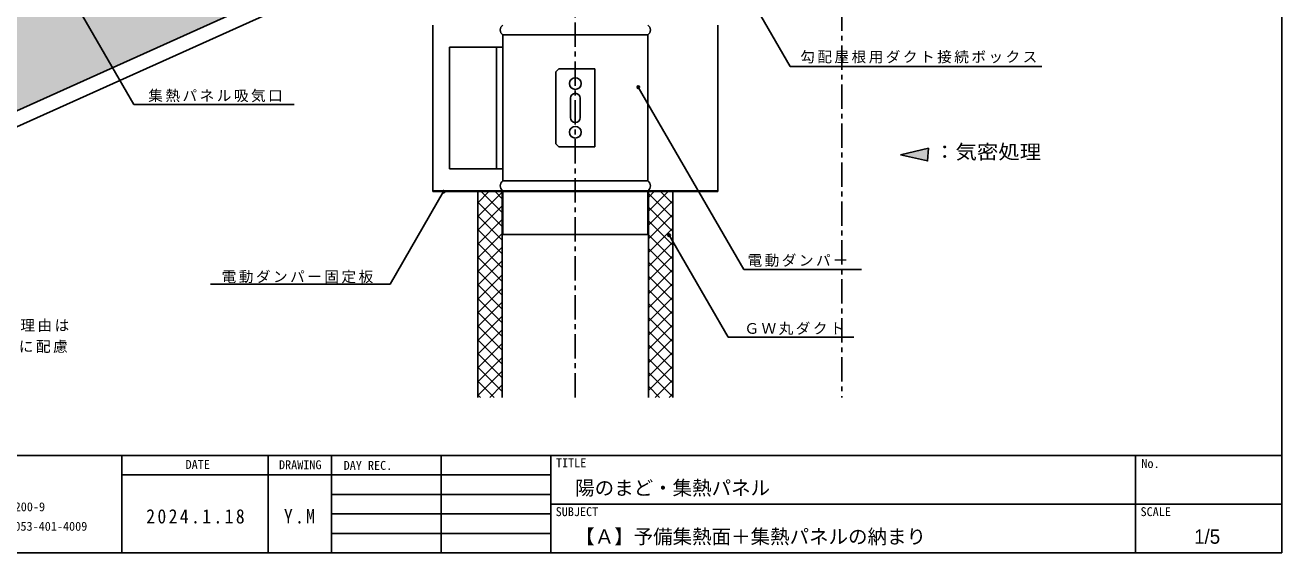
# Model space of a CAD drawing. Units: millimetres, scale not verified. Extents: x -1104 to 916, y -637 to 768.
# Drawn here: x -373 to 916, y -637 to -95 of the extents above; entities that cross this region are included whole.
import ezdxf
from ezdxf.enums import TextEntityAlignment as Align

# ---------------------------------------------------------------- set-up
doc = ezdxf.new("R2010")
doc.units = ezdxf.units.MM
doc.header["$LTSCALE"] = 5
doc.header["$PDMODE"] = 32
doc.header["$PDSIZE"] = 2.5
doc.linetypes.add('CHAIN1', pattern=[8, 5, -1, 1, -1])
for name, color, linetype in [('0-0', 7, 'Continuous'), ('0-1', 7, 'Continuous'), ('F-0', 2, 'Continuous')]:
    doc.layers.add(name, color=color, linetype=linetype)
doc.styles.add('ＭＳ ゴシック', font='')
doc.styles.add('ＭＳ Ｐゴシック', font='')
doc.styles.get('ＭＳ ゴシック').set_extended_font_data('MS Gothic')
doc.styles.get('ＭＳ Ｐゴシック').set_extended_font_data('MS PGothic')

msp = doc.modelspace()

# ---------------------------------------------------------------- linework, layer by layer
at = {"layer": '0-0', "linetype": 'CHAIN1'}
for p, q in [((464.647, 564.211), (464.647, -477.033)), ((191.347, -477.033), (191.347, 221.45))]:
    msp.add_line(p, q, dxfattribs=at)
at = {"layer": '0-0'}
for p, q in [((337.497, -8.78), (411.722, -137.341)), ((45.197, -94.823), (45.197, -265.823)), ((337.497, -265.823), (337.497, -94.823)), ((116.847, -104.823), (265.847, -104.823)), ((116.847, -254.823), (116.847, -104.823)), ((116.847, -104.823), (265.847, -104.823)), ((116.847, -254.823), (116.847, -104.823)), ((265.847, -254.823), (265.847, -104.823)), ((265.847, -254.823), (265.847, -104.823)), ((116.847, -117.323), (62.347, -117.323)), ((110.347, -242.323), (110.347, -117.323)), ((174.347, -139.823), (171.347, -142.823)), ((174.347, -139.823), (211.347, -139.823)), ((211.347, -219.823), (211.347, -139.823)), ((411.722, -137.341), (670.005, -137.341)), ((171.347, -216.823), (171.347, -142.823)), ((255.958, -158.52), (364.072, -345.778)), ((186.347, -169.823), (186.347, -189.823)), ((196.347, -169.823), (196.347, -189.823)), ((171.347, -216.823), (174.347, -219.823)), ((174.347, -219.823), (211.347, -219.823)), ((116.847, -254.823), (265.847, -254.823)), ((116.847, -254.823), (265.847, -254.823)), ((56.255, -265.823), (1.338, -360.942)), ((45.197, -264.823), (265.847, -264.823)), ((45.197, -265.823), (337.497, -265.823)), ((91.347, -477.033), (91.347, -265.823)), ((91.347, -277.16), (102.683, -265.823)), ((91.347, -291.302), (116.347, -266.302)), ((94.85, -265.823), (116.347, -287.32)), ((108.992, -265.823), (116.347, -273.178)), ((116.347, -477.033), (116.347, -265.823)), ((116.847, -309.823), (116.847, -264.823)), ((116.847, -309.823), (116.847, -264.823)), ((116.847, -264.823), (337.497, -264.823)), ((265.847, -309.823), (265.847, -264.823)), ((265.847, -309.823), (265.847, -264.823)), ((266.347, -477.033), (266.347, -265.823)), ((266.347, -286.007), (286.531, -265.823)), ((266.347, -271.865), (272.389, -265.823)), ((266.347, -267.614), (291.347, -292.614)), ((278.698, -265.823), (291.347, -278.472)), ((291.347, -477.033), (291.347, -265.823)), ((91.347, -276.462), (116.347, -301.462)), ((91.347, -305.444), (116.347, -280.444)), ((266.347, -300.15), (291.347, -275.15)), ((266.347, -281.756), (291.347, -306.756)), ((91.347, -290.604), (116.347, -315.604)), ((91.347, -319.586), (116.347, -294.586)), ((266.347, -314.292), (291.347, -289.292)), ((266.347, -295.898), (291.347, -320.898)), ((91.347, -304.746), (116.347, -329.746)), ((91.347, -333.728), (116.347, -308.728)), ((266.347, -328.434), (291.347, -303.434)), ((91.347, -318.888), (116.347, -343.888)), ((116.847, -309.823), (265.847, -309.823)), ((116.847, -309.823), (265.847, -309.823)), ((266.347, -310.041), (291.347, -335.041)), ((266.347, -342.576), (291.347, -317.576)), ((287.629, -310.551), (348.031, -415.17)), ((91.347, -347.87), (116.347, -322.87)), ((91.347, -333.031), (116.347, -358.031)), ((266.347, -324.183), (291.347, -349.183)), ((266.347, -356.718), (291.347, -331.718)), ((91.347, -362.012), (116.347, -337.012)), ((91.347, -347.173), (116.347, -372.173)), ((266.347, -338.325), (291.347, -363.325)), ((266.347, -370.86), (291.347, -345.86)), ((364.072, -345.778), (485.045, -345.778)), ((1.338, -360.942), (-182.791, -360.942)), ((91.347, -376.155), (116.347, -351.155)), ((266.347, -352.467), (291.347, -377.467)), ((266.347, -385.002), (291.347, -360.002)), ((91.347, -361.315), (116.347, -386.315)), ((91.347, -390.297), (116.347, -365.297)), ((266.347, -366.609), (291.347, -391.609)), ((91.347, -375.457), (116.347, -400.457)), ((91.347, -404.439), (116.347, -379.439)), ((266.347, -399.145), (291.347, -374.145)), ((266.347, -380.751), (291.347, -405.751)), ((91.347, -389.599), (116.347, -414.599)), ((91.347, -418.581), (116.347, -393.581)), ((266.347, -413.287), (291.347, -388.287)), ((266.347, -394.893), (291.347, -419.893)), ((91.347, -403.741), (116.347, -428.741)), ((91.347, -432.723), (116.347, -407.723)), ((266.347, -427.429), (291.347, -402.429)), ((266.347, -409.036), (291.347, -434.036)), ((91.347, -417.883), (116.347, -442.883)), ((91.347, -446.865), (116.347, -421.865)), ((266.347, -441.571), (291.347, -416.571)), ((266.347, -423.178), (291.347, -448.178)), ((348.031, -415.17), (477.094, -415.17)), ((91.347, -432.025), (116.347, -457.025)), ((91.347, -461.007), (116.347, -436.007)), ((266.347, -455.713), (291.347, -430.713)), ((266.347, -437.32), (291.347, -462.32)), ((91.347, -446.168), (116.347, -471.168)), ((91.347, -475.15), (116.347, -450.15)), ((266.347, -469.855), (291.347, -444.855)), ((91.347, -460.31), (108.07, -477.033)), ((266.347, -451.462), (291.347, -476.462)), ((273.311, -477.033), (291.347, -458.997)), ((91.347, -474.452), (93.927, -477.033)), ((103.606, -477.033), (116.347, -464.292)), ((266.347, -465.604), (277.775, -477.033)), ((287.454, -477.033), (291.347, -473.139))]:
    msp.add_line(p, q, dxfattribs=at)
for points in [[(-369.255, 10.33), (-261.507, -176.295), (-97.04, -176.295)], [(116.847, -242.323), (62.347, -242.323), (62.347, -117.323)]]:
    msp.add_lwpolyline(points, dxfattribs=at)
for centre in [(191.347, -154.823), (191.347, -204.823)]:
    msp.add_circle(centre, 6, dxfattribs=at)
for centre, radius, start, end in [((120.597, -99.823), 6.25, 126.8699, 233.1301), ((120.597, -99.823), 6.25, 126.8699, 233.1301), ((262.097, -99.823), 6.25, 306.8699, 53.1301), ((262.097, -99.823), 6.25, 306.8699, 53.1301), ((191.347, -169.823), 5, 0, 180), ((191.347, -189.823), 5, 180, 0), ((120.597, -259.823), 6.25, 126.8699, 233.1301), ((120.597, -259.823), 6.25, 126.8699, 233.1301), ((262.097, -259.823), 6.25, 306.8699, 53.1301), ((262.097, -259.823), 6.25, 306.8699, 53.1301)]:
    msp.add_arc(centre, radius, start, end, dxfattribs=at)
for p in [(255.958, -158.52), (56.255, -265.823), (287.629, -310.551)]:
    msp.add_point(p, dxfattribs=at)
at = {"layer": '0-1'}
for p, q in [((-677.123, -315.635), (45.197, 9.443)), ((-670.967, -329.313), (45.197, -7.006)), ((524.994, -227.956), (553.713, -221.096))]:
    msp.add_line(p, q, dxfattribs=at)
msp.add_lwpolyline([(524.994, -227.956), (552.766, -234.257), (553.713, -221.096)], dxfattribs=at)
at = {"layer": '0-1', "color": 254}
msp.add_solid([(45.197, 9.443), (45.197, 108.138), (-677.123, -315.635), (-714.059, -233.563)], dxfattribs=at)
at = {"layer": '0-1'}
msp.add_solid([(524.994, -227.956), (552.766, -234.257), (553.713, -221.096)], dxfattribs=at)
at = {"layer": 'F-0', "color": 5}
for p, q in [((916.186, 768.266), (916.186, -636.734)), ((-1103.814, -536.734), (916.186, -536.734)), ((916.186, -636.734), (-1103.814, -636.734))]:
    msp.add_line(p, q, dxfattribs=at)
at = {"layer": 'F-0'}
for p, q in [((-273.814, -636.734), (-273.814, -536.734)), ((-273.814, -636.734), (-273.814, -536.734)), ((-123.814, -536.734), (-123.814, -636.734)), ((-58.814, -636.734), (-58.814, -536.734)), ((166.186, -536.734), (166.186, -636.734)), ((766.186, -536.734), (766.186, -636.734)), ((-273.814, -556.734), (-58.814, -556.734)), ((-58.814, -556.734), (166.186, -556.734)), ((-58.814, -576.734), (166.186, -576.734)), ((166.186, -586.734), (916.186, -586.734)), ((-58.814, -596.734), (166.186, -596.734)), ((-58.814, -616.734), (166.186, -616.734))]:
    msp.add_line(p, q, dxfattribs=at)
at = {"layer": 'F-0', "color": 7}
for p, q in [((-58.814, -536.734), (-58.814, -636.734)), ((53.686, -536.734), (53.686, -636.734))]:
    msp.add_line(p, q, dxfattribs=at)

# ---------------------------------------------------------------- texts
at = {"layer": '0-0', "style": 'ＭＳ Ｐゴシック'}
for s, p in [('陽のまど・集熱パネル', (191.186, -581.734)), ('【Ａ】予備集熱面＋集熱パネルの納まり', (191.186, -631.734)), ('1/5', (826.186, -631.734))]:
    msp.add_text(s, height=14.66, dxfattribs=at).set_placement(p, align=Align.BOTTOM_LEFT)
at = {"layer": '0-0', "char_height": 11, "attachment_point": 7, "style": 'ＭＳ ゴシック'}
for s, insert in [('\\T1.17;勾配屋根用ダクト接続ボックス', (422.106, -134.182)), ('\\T1.17;集熱パネル吸気口', (-246.743, -174.056)), ('\\T1.17;電動ダンパー', (368.049, -343.14)), ('\\T1.17;電動ダンパー固定板', (-171.441, -359.88)), ('\\T1.17;※\\~防水にタイベックルーフライナーを使用する理由は', (-755.367, -409.872)), ('\\T1.17;ＧＷ丸ダクト', (364.835, -413.003)), ('\\T1.17;集熱通気層に面するルーフィングの揮発成分に配慮', (-730.639, -431.603))]:
    msp.add_mtext(s, dxfattribs=dict(at, insert=insert))
at = {"layer": '0-1', "style": 'ＭＳ ゴシック', "width": 1.1}
msp.add_text('：気密処理', height=14.66, dxfattribs=at).set_placement((559.3, -236.671), align=Align.BOTTOM_LEFT)
at = {"layer": 'F-0', "color": 4, "style": 'ＭＳ ゴシック'}
for s, p in [('DATE', (-208.477, -553.297)), ('TITLE', (171.448, -551.63)), ('No.', (772.072, -552.315)), ('DRAWING', (-112.658, -553.572)), ('DAY REC.', (-46.314, -554.234)), ('静岡県浜松市中央区松城町200-9', (-533.814, -596.734)), ('SUBJECT', (171.186, -601.734)), ('SCALE', (771.186, -601.734)), ('TEL：053-401-4008  FAX：053-401-4009', (-533.814, -616.734))]:
    msp.add_text(s, height=9.164, dxfattribs=at).set_placement(p, align=Align.BOTTOM_LEFT)
at = {"layer": 'F-0', "color": 7, "char_height": 14.66, "attachment_point": 7, "style": 'ＭＳ ゴシック'}
for s, insert in [('\\T1.28;\\W0.9;2024.1.18', (-248.814, -606.734)), ('\\T1.27;\\W0.9;Y.M', (-107.564, -606.734))]:
    msp.add_mtext(s, dxfattribs=dict(at, insert=insert))

doc.saveas('drawing.dxf')
